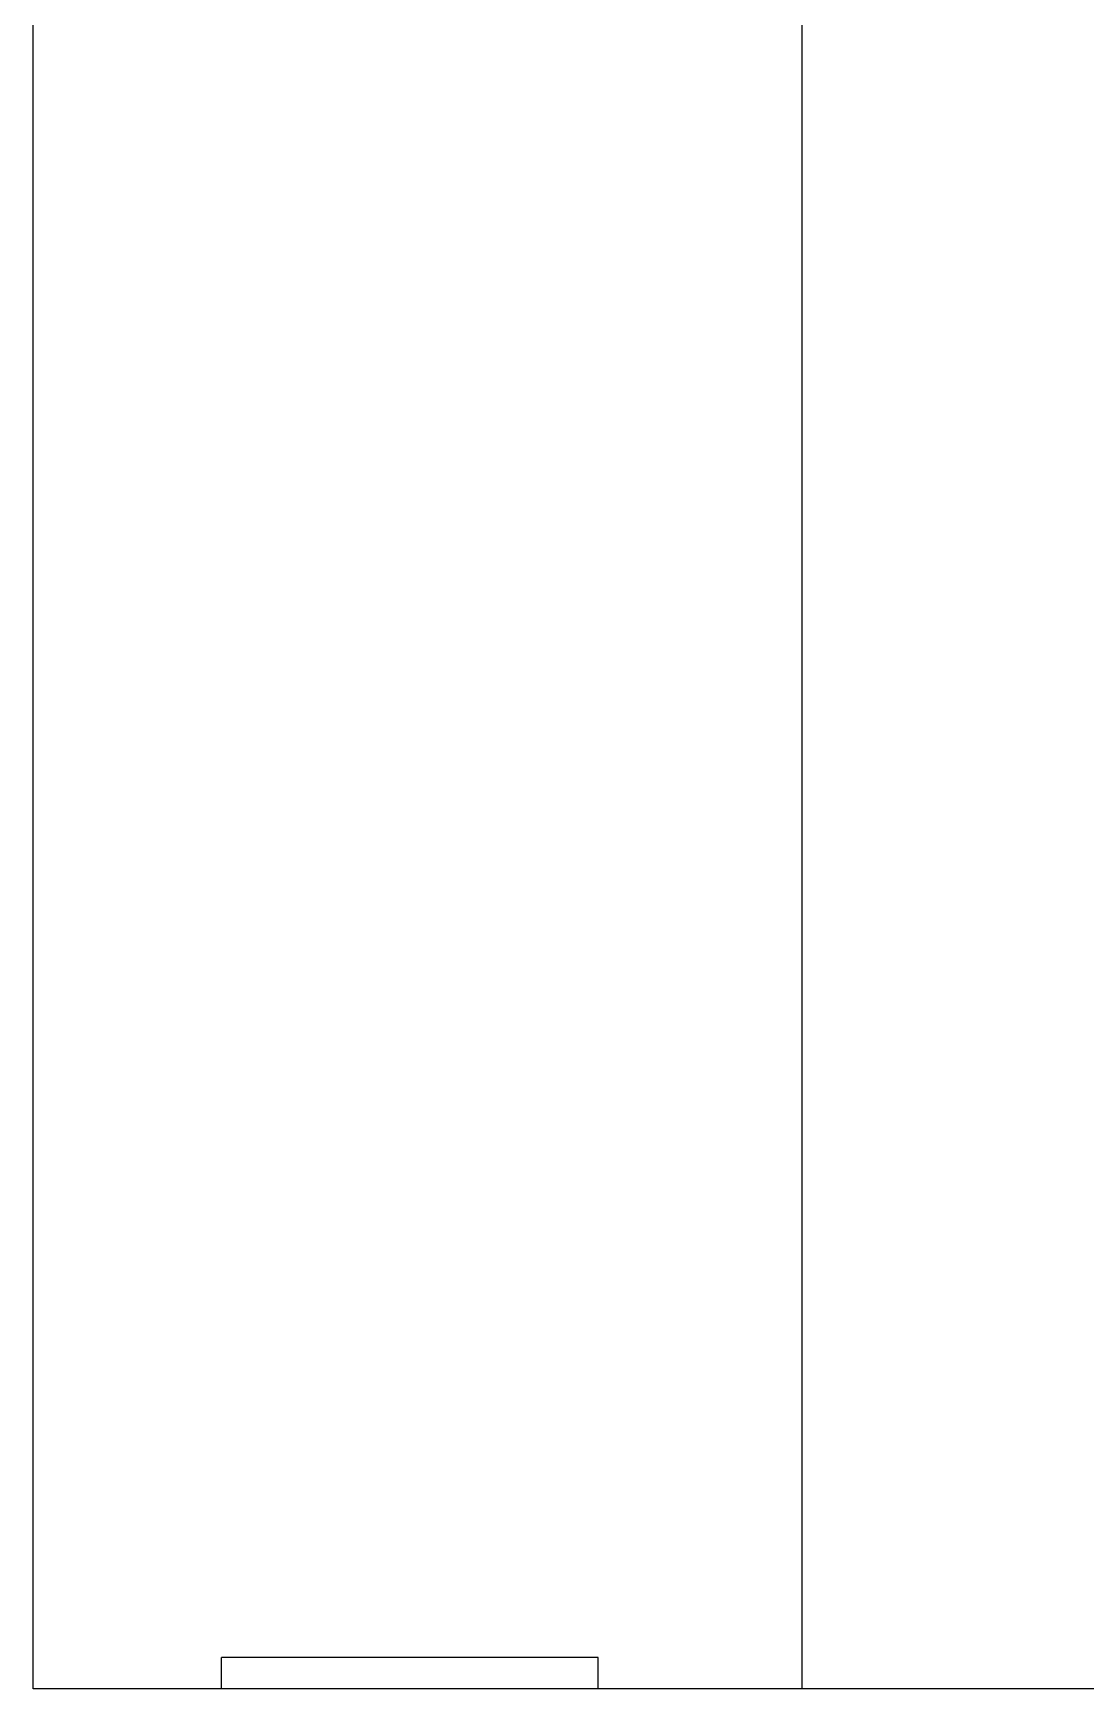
# Model space of a CAD drawing. Header units: inches. Extents: x -538 to 484, y -32 to 459.
# Drawn here: x -537.5 to -504, y 200 to 252.7 of the extents above; entities that cross this region are included whole.
import ezdxf

# ---------------------------------------------------------------- set-up
doc = ezdxf.new("R2010")
doc.units = ezdxf.units.IN
doc.header["$MEASUREMENT"] = 0
doc.layers.add('Equipment ... vent', color=1, linetype='Continuous', lineweight=25, true_color=0xff0000)
doc.layers.add('Room ... Walls', color=4, linetype='Continuous', lineweight=25, true_color=0x00ffff)

msp = doc.modelspace()

# ---------------------------------------------------------------- linework, layer by layer
at = {"layer": 'Equipment ... vent'}
for p, q in [((-531.5, 200), (-531.5, 201)), ((-519.5, 201), (-531.5, 201)), ((-519.5, 200), (-519.5, 201))]:
    msp.add_line(p, q, dxfattribs=at)
at = {"layer": 'Room ... Walls'}
for p, q in [((-537.5, 200), (-537.5, 309)), ((-513, 200), (-513, 309)), ((-426, 200), (-537.5, 200))]:
    msp.add_line(p, q, dxfattribs=at)

doc.saveas('drawing.dxf')
